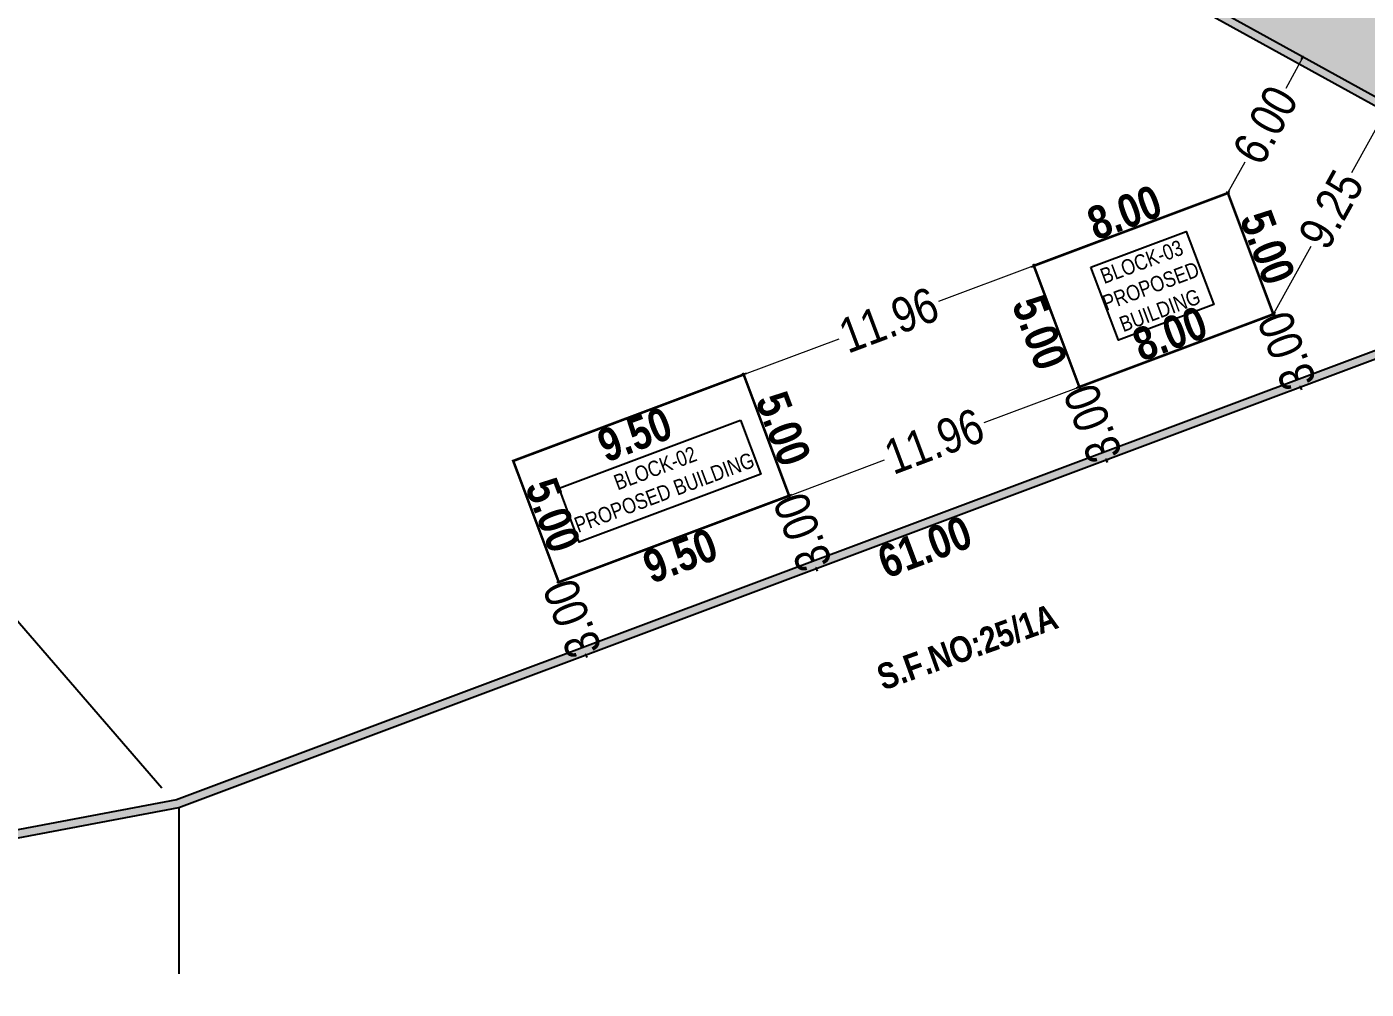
# Model space of a CAD drawing. Header units: metres. Extents: x 119974 to 120330, y -25692 to -25590.
# Drawn here: x 120055.32 to 120081.18, y -25676.64 to -25658.05 of the extents above; entities that cross this region are included whole.
import ezdxf

# ---------------------------------------------------------------- set-up
doc = ezdxf.new("R2010")
doc.units = ezdxf.units.M
doc.header["$MEASUREMENT"] = 0
doc.header["$PDMODE"] = 35
doc.linetypes.add('DASH', pattern=[0.35, 0.25, -0.1])
doc.layers.add('Boundary Line', color=96, linetype='Continuous')
doc.layers.add('Text', color=7, linetype='Continuous')
doc.styles.add('Arial', font='swissc.ttf')
doc.styles.get("Standard").update_dxf_attribs({"font": 'swisscb.ttf'})
doc.styles.add('tit', font='swissci.ttf')
doc.dimstyles.new('FLOOR DIM', dxfattribs={"dimtxt": 0.55, "dimasz": 0.05, "dimexe": 0.075, "dimexo": 0.3, "dimgap": 0.025, "dimtad": 0, "dimdec": 1, "dimzin": 3, "dimdsep": 46, "dimtxsty": 'Standard', "dimblk": 'JM1', "dimcen": -0.09, "dimse1": 1, "dimse2": 1, "dimsd1": 1, "dimsd2": 1, "dimclrd": 5, "dimclre": 250, "dimclrt": 3, "dimazin": 0, "dimtfac": 0.65, "dimtdec": 1, "dimtix": 1, "dimtofl": 0, "dimtmove": 0, "dimatfit": 2, "dimfxl": 0, "dimfrac": 1, "dimtolj": 1, "dimlwd": 18, "dimlwe": -1, "dimarcsym": 0})
doc.dimstyles.new('FLOOR DIM BUILDING DIM', dxfattribs={"dimtxt": 0.25, "dimasz": 0.025, "dimexe": 0.075, "dimexo": 0.3, "dimgap": 0.09, "dimtad": 0, "dimzin": 3, "dimdsep": 46, "dimtxsty": 'Arial', "dimblk": 'JM1', "dimcen": -0.09, "dimse1": 1, "dimse2": 1, "dimclrd": 5, "dimclre": 250, "dimclrt": 3, "dimazin": 0, "dimtfac": 0.65, "dimtix": 1, "dimtofl": 0, "dimtmove": 0, "dimatfit": 2, "dimfxl": 0, "dimfrac": 1, "dimtolj": 1, "dimlwd": 18, "dimlwe": -1, "dimarcsym": 0})

# ---------------------------------------------------------------- blocks, each defined once
blk = doc.blocks.new('*D287')
at = {"layer": 'Defpoints', "color": 0}
for p in [(120064.399, -25650.055), (120086.815, -25662.42), (120086.815, -25662.42)]:
    blk.add_point(p, dxfattribs=at)
at = {"color": 1, "insert": (120075.775, -25655.932), "char_height": 0.6375, "attachment_point": 5, "rotation": 331.1162}
blk.add_mtext('\\A1;51.20', dxfattribs=at)
blk = doc.blocks.new('JM1')
at = {"color": 2}
for p, q in [((-3, 0), (0, 0)), ((-0.88, -0.88), (0.88, 0.88)), ((0, 2), (0, -2))]:
    blk.add_line(p, q, dxfattribs=at)
blk = doc.blocks.new('*D288')
at = {"layer": 'Defpoints', "color": 0}
for p in [(120086.815, -25662.42), (120086.815, -25662.42), (120058.257, -25673.131)]:
    blk.add_point(p, dxfattribs=at)
at = {"color": 1, "insert": (120072.658, -25668.101), "char_height": 0.6375, "attachment_point": 5, "rotation": 20.558}
blk.add_mtext('\\A1;61.00', dxfattribs=at)
blk = doc.blocks.new('*D289')
at = {"layer": 'Defpoints', "color": 0}
for p in [(120058.257, -25673.131), (120028.779, -25678.7), (120028.779, -25678.7)]:
    blk.add_point(p, dxfattribs=at)
at = {"color": 1, "insert": (120043.582, -25676.257), "char_height": 0.6375, "attachment_point": 5, "rotation": 10.6993}
blk.add_mtext('\\A1;60.00', dxfattribs=at)
blk = doc.blocks.new('*D295')
at = {"layer": 'Defpoints', "color": 0}
for p in [(120079.385, -25663.605), (120079.385, -25663.605), (120075.64, -25665.009)]:
    blk.add_point(p, dxfattribs=at)
at = {"color": 1, "insert": (120077.39, -25663.981), "char_height": 0.6375, "attachment_point": 5, "rotation": 20.558}
blk.add_mtext('\\A1;8.00', dxfattribs=at)
blk = doc.blocks.new('*D296')
at = {"layer": 'Defpoints', "color": 0}
for p in [(120078.507, -25661.264), (120079.385, -25663.605), (120079.385, -25663.605)]:
    blk.add_point(p, dxfattribs=at)
at = {"color": 1, "insert": (120079.273, -25662.312), "char_height": 0.6375, "attachment_point": 5, "rotation": 290.558}
blk.add_mtext('\\A1;5.00', dxfattribs=at)
blk = doc.blocks.new('*D297')
at = {"layer": 'Defpoints', "color": 0}
for p in [(120078.507, -25661.264), (120078.507, -25661.264), (120074.762, -25662.668)]:
    blk.add_point(p, dxfattribs=at)
at = {"color": 1, "insert": (120076.513, -25661.64), "char_height": 0.6375, "attachment_point": 5, "rotation": 20.558}
blk.add_mtext('\\A1;8.00', dxfattribs=at)
blk = doc.blocks.new('*D298')
at = {"layer": 'Defpoints', "color": 0}
for p in [(120074.762, -25662.668), (120075.64, -25665.009), (120075.64, -25665.009)]:
    blk.add_point(p, dxfattribs=at)
at = {"color": 1, "insert": (120074.875, -25663.961), "char_height": 0.6375, "attachment_point": 5, "rotation": 290.558}
blk.add_mtext('\\A1;5.00', dxfattribs=at)
blk = doc.blocks.new('*D306')
at = {"layer": 'Defpoints', "color": 0}
for p in [(120069.161, -25664.769), (120070.039, -25667.11), (120070.039, -25667.11)]:
    blk.add_point(p, dxfattribs=at)
at = {"color": 1, "insert": (120069.926, -25665.817), "char_height": 0.6375, "attachment_point": 5, "rotation": 290.558}
blk.add_mtext('\\A1;5.00', dxfattribs=at)
blk = doc.blocks.new('*D276')
at = {"layer": 'Defpoints', "color": 0}
for p in [(120069.849, -25666.604), (120070.039, -25667.11), (120065.402, -25668.272)]:
    blk.add_point(p, dxfattribs=at)
at = {"color": 1, "insert": (120067.938, -25668.27), "char_height": 0.6375, "attachment_point": 5, "rotation": 20.558}
blk.add_mtext('\\A1;9.50', dxfattribs=at)
blk = doc.blocks.new('*D307')
at = {"layer": 'Defpoints', "color": 0}
for p in [(120064.714, -25666.437), (120065.591, -25668.778), (120065.591, -25668.778)]:
    blk.add_point(p, dxfattribs=at)
at = {"color": 1, "insert": (120065.479, -25667.485), "char_height": 0.6375, "attachment_point": 5, "rotation": 290.558}
blk.add_mtext('\\A1;5.00', dxfattribs=at)
blk = doc.blocks.new('*D308')
at = {"layer": 'Defpoints', "color": 0}
for p in [(120069.161, -25664.769), (120069.161, -25664.769), (120064.714, -25666.437)]:
    blk.add_point(p, dxfattribs=at)
at = {"color": 1, "insert": (120067.06, -25665.929), "char_height": 0.6375, "attachment_point": 5, "rotation": 20.558}
blk.add_mtext('\\A1;9.50', dxfattribs=at)
blk = doc.blocks.new('*D277')
at = {"layer": 'Defpoints', "color": 0, "ltscale": 1.5}
for p in [(120079.957, -25658.637), (120079.957, -25658.637), (120078.507, -25661.264)]:
    blk.add_point(p, dxfattribs=at)
at = {"layer": 'Text', "color": 5, "lineweight": 18, "ltscale": 1.5}
for p, q in [((120079.947, -25658.653), (120079.623, -25659.242)), ((120078.516, -25661.247), (120078.841, -25660.658))]:
    blk.add_line(p, q, dxfattribs=at)
at = {"layer": 'Text', "color": 5, "lineweight": 18, "ltscale": 1.5, "xscale": 0.01875, "yscale": 0.01875, "zscale": 0.01875}
for p, rotation in [((120079.957, -25658.637), 61.11623921362486), ((120078.507, -25661.264), 241.1162392136248)]:
    blk.add_blockref('JM1', p, dxfattribs=dict(at, rotation=rotation))
at = {"layer": 'Text', "color": 3, "ltscale": 1.5, "insert": (120079.232, -25659.95), "char_height": 0.675, "attachment_point": 5, "rotation": 61.1162, "style": 'Arial'}
blk.add_mtext('\\A1;6.00', dxfattribs=at)
blk = doc.blocks.new('*D278')
at = {"layer": 'Defpoints', "color": 0, "ltscale": 1.5}
for p in [(120081.62, -25659.554), (120081.62, -25659.554), (120079.385, -25663.605)]:
    blk.add_point(p, dxfattribs=at)
at = {"layer": 'Text', "color": 5, "lineweight": 18, "ltscale": 1.5}
for p, q in [((120081.611, -25659.571), (120080.893, -25660.871)), ((120079.394, -25663.588), (120080.112, -25662.288))]:
    blk.add_line(p, q, dxfattribs=at)
at = {"layer": 'Text', "color": 5, "lineweight": 18, "ltscale": 1.5, "xscale": 0.01875, "yscale": 0.01875, "zscale": 0.01875}
for p, rotation in [((120081.62, -25659.554), 61.11623922603257), ((120079.385, -25663.605), 241.1162392260326)]:
    blk.add_blockref('JM1', p, dxfattribs=dict(at, rotation=rotation))
at = {"layer": 'Text', "color": 3, "ltscale": 1.5, "insert": (120080.502, -25661.579), "char_height": 0.675, "attachment_point": 5, "rotation": 61.1162, "style": 'Arial'}
blk.add_mtext('\\A1;9.25', dxfattribs=at)
blk = doc.blocks.new('*D279')
at = {"layer": 'Defpoints', "color": 0, "ltscale": 1.5}
for p in [(120079.385, -25663.605), (120079.912, -25665.009), (120079.912, -25665.009)]:
    blk.add_point(p, dxfattribs=at)
at = {"layer": 'Text', "color": 5, "lineweight": 18, "ltscale": 1.5}
for p, q in [((120079.379, -25663.587), (120079.372, -25663.569)), ((120079.919, -25665.027), (120079.925, -25665.044))]:
    blk.add_line(p, q, dxfattribs=at)
at = {"layer": 'Text', "color": 5, "lineweight": 18, "ltscale": 1.5, "xscale": 0.01875, "yscale": 0.01875, "zscale": 0.01875}
for p, rotation in [((120079.385, -25663.605), 290.5579960206845), ((120079.912, -25665.009), 110.5579960206845)]:
    blk.add_blockref('JM1', p, dxfattribs=dict(at, rotation=rotation))
at = {"layer": 'Text', "color": 3, "ltscale": 1.5, "insert": (120079.649, -25664.307), "char_height": 0.675, "attachment_point": 5, "rotation": 110.558, "style": 'Arial'}
blk.add_mtext('\\A1;3.00', dxfattribs=at)
blk = doc.blocks.new('*D280')
at = {"layer": 'Defpoints', "color": 0, "ltscale": 1.5}
for p in [(120075.64, -25665.009), (120076.167, -25666.414), (120076.167, -25666.414)]:
    blk.add_point(p, dxfattribs=at)
at = {"layer": 'Text', "color": 5, "lineweight": 18, "ltscale": 1.5}
for p, q in [((120075.633, -25664.992), (120075.627, -25664.974)), ((120076.173, -25666.431), (120076.18, -25666.449))]:
    blk.add_line(p, q, dxfattribs=at)
at = {"layer": 'Text', "color": 5, "lineweight": 18, "ltscale": 1.5, "xscale": 0.01875, "yscale": 0.01875, "zscale": 0.01875}
for p, rotation in [((120075.64, -25665.009), 290.557995992661), ((120076.167, -25666.414), 110.557995992661)]:
    blk.add_blockref('JM1', p, dxfattribs=dict(at, rotation=rotation))
at = {"layer": 'Text', "color": 3, "ltscale": 1.5, "insert": (120075.903, -25665.711), "char_height": 0.675, "attachment_point": 5, "rotation": 110.558, "style": 'Arial'}
blk.add_mtext('\\A1;3.00', dxfattribs=at)
blk = doc.blocks.new('*D281')
at = {"layer": 'Defpoints', "color": 0, "ltscale": 1.5}
for p in [(120070.039, -25667.11), (120070.566, -25668.514), (120070.566, -25668.514)]:
    blk.add_point(p, dxfattribs=at)
at = {"layer": 'Text', "color": 5, "lineweight": 18, "ltscale": 1.5}
for p, q in [((120070.032, -25667.092), (120070.026, -25667.075)), ((120070.572, -25668.532), (120070.579, -25668.549))]:
    blk.add_line(p, q, dxfattribs=at)
at = {"layer": 'Text', "color": 5, "lineweight": 18, "ltscale": 1.5, "xscale": 0.01875, "yscale": 0.01875, "zscale": 0.01875}
for p, rotation in [((120070.039, -25667.11), 290.5579959922707), ((120070.566, -25668.514), 110.5579959922706)]:
    blk.add_blockref('JM1', p, dxfattribs=dict(at, rotation=rotation))
at = {"layer": 'Text', "color": 3, "ltscale": 1.5, "insert": (120070.302, -25667.812), "char_height": 0.675, "attachment_point": 5, "rotation": 110.558, "style": 'Arial'}
blk.add_mtext('\\A1;3.00', dxfattribs=at)
blk = doc.blocks.new('*D282')
at = {"layer": 'Defpoints', "color": 0, "ltscale": 1.5}
for p in [(120065.591, -25668.778), (120066.118, -25670.182), (120066.118, -25670.182)]:
    blk.add_point(p, dxfattribs=at)
at = {"layer": 'Text', "color": 5, "lineweight": 18, "ltscale": 1.5}
for p, q in [((120065.585, -25668.76), (120065.578, -25668.743)), ((120066.125, -25670.2), (120066.131, -25670.217))]:
    blk.add_line(p, q, dxfattribs=at)
at = {"layer": 'Text', "color": 5, "lineweight": 18, "ltscale": 1.5, "xscale": 0.01875, "yscale": 0.01875, "zscale": 0.01875}
for p, rotation in [((120065.591, -25668.778), 290.5579959927911), ((120066.118, -25670.182), 110.5579959927911)]:
    blk.add_blockref('JM1', p, dxfattribs=dict(at, rotation=rotation))
at = {"layer": 'Text', "color": 3, "ltscale": 1.5, "insert": (120065.855, -25669.48), "char_height": 0.675, "attachment_point": 5, "rotation": 110.558, "style": 'Arial'}
blk.add_mtext('\\A1;3.00', dxfattribs=at)
blk = doc.blocks.new('*D321')
at = {"layer": 'Defpoints', "color": 0, "ltscale": 1.5}
for p in [(120074.762, -25662.668), (120074.762, -25662.668), (120069.161, -25664.769)]:
    blk.add_point(p, dxfattribs=at)
at = {"layer": 'Text', "color": 5, "lineweight": 18, "ltscale": 1.5}
for p, q in [((120074.745, -25662.675), (120072.919, -25663.36)), ((120069.179, -25664.762), (120071.004, -25664.078))]:
    blk.add_line(p, q, dxfattribs=at)
at = {"layer": 'Text', "color": 5, "lineweight": 18, "ltscale": 1.5, "xscale": 0.01875, "yscale": 0.01875, "zscale": 0.01875}
for p, rotation in [((120074.762, -25662.668), 20.55799599366063), ((120069.161, -25664.769), 200.5579959936607)]:
    blk.add_blockref('JM1', p, dxfattribs=dict(at, rotation=rotation))
at = {"layer": 'Text', "color": 3, "ltscale": 1.5, "insert": (120071.962, -25663.719), "char_height": 0.675, "attachment_point": 5, "rotation": 20.558, "style": 'Arial'}
blk.add_mtext('\\A1;11.96', dxfattribs=at)
blk = doc.blocks.new('*D283')
at = {"layer": 'Defpoints', "color": 0, "ltscale": 1.5}
for p in [(120075.64, -25665.009), (120070.039, -25667.11), (120070.039, -25667.11)]:
    blk.add_point(p, dxfattribs=at)
at = {"layer": 'Text', "color": 5, "lineweight": 18, "ltscale": 1.5}
for p, q in [((120075.622, -25665.016), (120073.797, -25665.7)), ((120070.056, -25667.103), (120071.882, -25666.419))]:
    blk.add_line(p, q, dxfattribs=at)
at = {"layer": 'Text', "color": 5, "lineweight": 18, "ltscale": 1.5, "xscale": 0.01875, "yscale": 0.01875, "zscale": 0.01875}
for p, rotation in [((120075.64, -25665.009), 20.55799599005553), ((120070.039, -25667.11), 200.5579959900555)]:
    blk.add_blockref('JM1', p, dxfattribs=dict(at, rotation=rotation))
at = {"layer": 'Text', "color": 3, "ltscale": 1.5, "insert": (120072.839, -25666.059), "char_height": 0.675, "attachment_point": 5, "rotation": 20.558, "style": 'Arial'}
blk.add_mtext('\\A1;11.96', dxfattribs=at)

msp = doc.modelspace()

# ---------------------------------------------------------------- hatches: boundary and pattern name
at = {"ltscale": 0.3}
h = msp.add_hatch(color=2, dxfattribs=at)
h.dxf.hatch_style = 1
h.paths.add_polyline_path([(120057.2282, -25638.0419), (120047.9002, -25632.6278), (120045.0536, -25632.2274), (120045.5137, -25636.0545), (120053.2976, -25640.5723), (120064.3992, -25650.0546), (120086.8146, -25662.4203), (120090.6498, -25665.0219), (120091.9899, -25663.0464), (120091.6885, -25662.6293), (120092.1875, -25662.7551), (120093.0356, -25661.5048), (120090.1375, -25659.5389), (120068.2777, -25647.4797)])
h.paths.add_polyline_path([(120048.2792, -25638.0351), (120050.2046, -25639.1527), (120050.8752, -25637.9973), (120048.9497, -25636.8798)], flags=25)
h.paths.add_polyline_path([(120057.7914, -25644.8378), (120059.4842, -25646.2837), (120060.3518, -25645.2679), (120058.659, -25643.822)], flags=25)
h.paths.add_polyline_path([(120074.4772, -25655.9843), (120076.4266, -25657.0596), (120077.0718, -25655.89), (120075.1225, -25654.8146)], flags=25)
h.paths.add_polyline_path([(120064.0328, -25648.0999), (120067.0094, -25650.2592), (120067.6242, -25649.4116), (120064.6477, -25647.2523)], flags=24)
h.paths.add_polyline_path([(120062.6153, -25645.3653), (120070.5239, -25651.1025), (120071.1387, -25650.255), (120063.2301, -25644.5177)], flags=24)
at = {"layer": 'Text', "ltscale": 1.5}
h = msp.add_hatch(dxfattribs=at)
h.set_pattern_fill('GRAVEL', color=8, scale=0.5)
h.set_pattern_definition([(228.012787504, (62705.770674, -12383.714407), (-4, -4.5), [0.067268, -6.6595440235]), (184.96974073, (62705.725674, -12383.764407), (6, 0.5), [0.115434, -11.4279623806]), (132.51044708, (62705.610674, -12383.774407), (5, -5.5), [0.081394, -8.058016298]), (267.273689006, (62705.415674, -12383.899407), (0.5, 10), [0.105119, -10.406779021]), (292.83365418, (62705.410674, -12384.004407), (-2.5, 6), [0.1030775, -10.204686564]), (357.273689006, (62705.450674, -12384.099407), (-10, 0.5), [0.105119, -10.406779021]), (37.694240467, (62705.555674, -12384.104407), (-6.5, -5), [0.1390145, -13.7624242745]), (72.255328375, (62705.665674, -12384.019407), (3.5, 11), [0.131244, -12.9931607484]), (121.429565615, (62705.705674, -12383.894407), (-4, 6.5), [0.105475, -10.442036555]), (175.23635831, (62705.650674, -12383.804407), (5.5, -0.5), [0.120416, -5.9003812894]), (222.397437798, (62705.530674, -12383.794407), (-6, -5.5), [0.155724, -15.4166875024]), (138.81407483, (62705.910674, -12383.904407), (-3.5, 3), [0.0531505, -5.2619224064]), (171.46923439, (62705.870674, -12383.869407), (6.5, -1), [0.1011185, -10.010755708]), (225, (62705.77067, -12383.8544), (-1e-16, -0.5), [0.0707105, -0.636396281]), (203.19859051, (62705.735674, -12383.794407), (2.5, 1), [0.038079, -3.769807553]), (291.80140949, (62705.70067, -12383.80941), (-0.5, 1.5), [0.0538515, -2.6387309036]), (30.96375653, (62705.72067, -12383.85941), (1.5, 1), [0.0874645, -2.8280114474]), (161.56505118, (62705.79567, -12383.8144), (1, -0.5), [0.0632455, -1.51789333]), (16.389540334, (62705.410674, -12383.809407), (5, 1.5), [0.0886, -8.7714225733]), (70.34617594, (62705.495674, -12383.784407), (-2, -5.500000000002), [0.0743305, -7.3587038737]), (293.19859051, (62705.795674, -12383.714407), (-1, 2.5), [0.0761575, -3.731729053]), (343.610459666, (62705.825674, -12383.784407), (-5, 1.5), [0.0886, -8.7714225733]), (339.44395478, (62705.410674, -12384.119407), (-2.5, 1), [0.08544, -4.1865618727]), (294.77514057, (62705.490674, -12384.149407), (-2.5, 5.5), [0.071589, -7.0873215316]), (66.80140949, (62705.800674, -12384.214407), (1, 2.5), [0.0761575, -3.731729053]), (17.354024636, (62705.830674, -12384.144407), (-6.5, -2), [0.0838155, -8.297711807]), (69.44395478, (62705.555674, -12384.214407), (-1, -2.5), [0.04272, -4.2292818727]), (101.30993247, (62705.77067, -12384.21441), (-0.5, 2), [0.025495, -2.524014757]), (165.96375653, (62705.76567, -12384.18941), (1.5, -0.5), [0.1030775, -1.958475313]), (186.009005957, (62705.665674, -12384.164407), (5, 0.5), [0.095525, -9.4569615873]), (303.69006753, (62705.72067, -12383.9044), (-0.5, 1), [0.072111, -1.7306646377]), (353.157226587, (62705.760674, -12383.964407), (8.5, -1), [0.125897, -12.463781312]), (60.9453959, (62705.885674, -12383.979407), (-2, -3.5), [0.051478, -5.0963370705]), (90, (62705.91067, -12383.9344), (-0.5, 0.5), [0.03, -0.47]), (120.256437164, (62705.655674, -12384.149407), (2, -3.5), [0.069462, -6.8767599947]), (48.012787504, (62705.620674, -12384.089407), (4, 4.5), [0.134536, -6.5922760235]), (0, (62705.71067, -12383.9894), (0.5, 0.5), [0.13, -0.37]), (325.30484647, (62705.840674, -12383.989407), (5, -3.5), [0.079057, -7.8266371504]), (254.0546041, (62705.905674, -12384.03441), (-0.5, -2), [0.072801, -3.5672539446]), (207.645975364, (62705.885674, -12384.104407), (-9.5, -5), [0.1185325, -11.734737091]), (175.42607874, (62705.780674, -12384.159407), (-6.5, 0.5), [0.1253995, -12.414536704])])
h.paths.add_polyline_path([(120086.8146, -25662.4203), (120064.3992, -25650.0546), (120053.2976, -25640.5723), (120045.5137, -25636.0545), (120044.4275, -25635.9017), (120044.4275, -25636.0531), (120045.4638, -25636.1989), (120053.2106, -25640.6952), (120064.3134, -25650.1786), (120086.4569, -25662.3943), (120058.2164, -25672.9855), (120028.9285, -25678.5192), (120028.9285, -25633.8728), (120039.4225, -25635.349), (120039.4225, -25635.1976), (120028.7785, -25633.7002), (120028.7785, -25678.7002), (120058.257, -25673.1305)])

# ---------------------------------------------------------------- linework, layer by layer
at = {"color": 1}
msp.add_line((120077.7209, -25661.5587), (120078.2921, -25661.3445), dxfattribs=at)
msp.add_line((120077.7209, -25661.5587), (120078.2921, -25661.3445), dxfattribs=at)
at = {"color": 1, "const_width": 0.05}
for points in [[(120075.6401, -25665.0092), (120079.3853, -25663.6046), (120078.5074, -25661.2638), (120074.7622, -25662.6684)], [(120064.7135, -25666.437), (120069.161, -25664.769), (120070.0389, -25667.1098), (120065.5914, -25668.7778)]]:
    msp.add_lwpolyline(points, close=True, dxfattribs=at)
at = {"layer": 'Boundary Line', "color": 96, "ltscale": 1.5, "const_width": 0.02}
msp.add_lwpolyline([(120058.257, -25673.1305), (120028.7785, -25678.7002), (120028.7785, -25633.7002), (120045.5137, -25636.0545), (120053.2976, -25640.5723), (120064.3992, -25650.0546), (120086.8146, -25662.4203)], close=True, dxfattribs=at)
at = {"layer": 'Text', "ltscale": 1.5}
msp.add_line((120058.257, -25673.1305), (120058.257, -25676.345), dxfattribs=at)
at = {"layer": 'Text', "color": 8, "ltscale": 1.5}
msp.add_lwpolyline([(120039.4225, -25635.349), (120039.4225, -25635.1976), (120028.7785, -25633.7002), (120028.7785, -25678.7002), (120058.257, -25673.1305), (120086.8146, -25662.4203), (120064.3992, -25650.0546), (120053.2976, -25640.5723), (120045.5137, -25636.0545), (120044.4275, -25635.9017), (120044.4275, -25636.0531), (120045.4638, -25636.1989), (120053.2106, -25640.6952), (120064.3134, -25650.1786), (120086.4569, -25662.3943), (120058.2164, -25672.9855), (120028.9285, -25678.5192), (120028.9285, -25633.8728)], close=True, dxfattribs=at)
at = {"layer": 'Text', "color": 8, "linetype": 'DASH', "ltscale": 20}
msp.add_lwpolyline([(120045.5137, -25636.0545), (120048.5771, -25664.0876), (120054.6606, -25668.9692), (120058.257, -25673.1305)], dxfattribs=at)
at = {"layer": 'Text', "ltscale": 1.5}
for points in [[(120075.865, -25662.694), (120077.7037, -25662.0044), (120078.233, -25663.4158), (120076.3943, -25664.1054)], [(120069.0992, -25665.649), (120069.49, -25666.6911), (120065.9881, -25668.0045), (120065.5973, -25666.9623)]]:
    msp.add_lwpolyline(points, close=True, dxfattribs=at)

# ---------------------------------------------------------------- texts
at = {"layer": 'Text', "ltscale": 1.5, "char_height": 0.3, "width": 3.711396, "attachment_point": 2, "rotation": 20.558, "style": 'tit'}
for s, insert in [('{\\fSwis721 Cn BT|b0|i0|c0|p34;\\PBLOCK-03\\PPROPOSED \\PBUILDING}', (120076.6149, -25661.9825)), ('{\\fSwis721 Cn BT|b0|i0|c0|p34;\\PBLOCK-02\\PPROPOSED BUILDING}', (120067.2249, -25665.9678))]:
    msp.add_mtext(s, dxfattribs=dict(at, insert=insert))
at = {"layer": 'Text', "linetype": 'ByBlock', "insert": (120073.4791, -25670.0354), "char_height": 0.5, "attachment_point": 5, "rotation": 19.67424}
msp.add_mtext('S.F.NO:25/1A', dxfattribs=at)

# ---------------------------------------------------------------- dimensions: what is measured, and where the dimension line sits
at = {"color": 1}
for p1, p2, override, picture, middle in [((120064.3992, -25650.0546), (120086.8146, -25662.4203), {"dimscale": 0.85, "dimtxt": 0.75, "dimtad": 3, "dimdec": 2, "dimlfac": 2, "dimpost": '\\X', "dimclrt": 1}, '*D287', (120075.7753, -25655.9323)), ((120058.257, -25673.1305), (120086.8146, -25662.4203), {"dimscale": 0.85, "dimtxt": 0.75, "dimtad": 4, "dimdec": 2, "dimlfac": 2, "dimpost": '\\X', "dimclrt": 1}, '*D288', (120072.658, -25668.1013)), ((120058.257, -25673.1305), (120028.7785, -25678.7002), {"dimscale": 0.85, "dimtxt": 0.75, "dimtad": 4, "dimdec": 2, "dimlfac": 2, "dimpost": '\\X', "dimclrt": 1}, '*D289', (120043.5824, -25676.2574))]:
    dim = msp.add_aligned_dim(p1=p1, p2=p2, distance=0, dimstyle='FLOOR DIM', override=override, dxfattribs=at)
    dim.commit()
    dim.dimension.update_dxf_attribs({"geometry": picture, "text_midpoint": middle})
for base, p1, p2, angle, override, picture, middle in [((120078.5074, -25661.2638), (120074.7622, -25662.6684), (120078.5074, -25661.2638), 20.558, {"dimscale": 0.85, "dimtxt": 0.75, "dimtad": 3, "dimdec": 2, "dimlfac": 2, "dimpost": '\\X', "dimclrt": 1}, '*D297', (120076.5126, -25661.6402)), ((120079.3853, -25663.6046), (120078.5074, -25661.2638), (120079.3853, -25663.6046), 110.558, {"dimscale": 0.85, "dimtxt": 0.75, "dimtad": 3, "dimdec": 2, "dimlfac": 2, "dimpost": '\\X', "dimclrt": 1}, '*D296', (120079.2727, -25662.3118)), ((120075.6401, -25665.0092), (120074.7622, -25662.6684), (120075.6401, -25665.0092), 110.558, {"dimscale": 0.85, "dimtxt": 0.75, "dimtad": 2, "dimdec": 2, "dimlfac": 2, "dimpost": '\\X', "dimclrt": 1}, '*D298', (120074.8748, -25663.9612)), ((120079.3853, -25663.6046), (120075.6401, -25665.0092), (120079.3853, -25663.6046), 20.558, {"dimscale": 0.85, "dimtxt": 0.75, "dimtad": 3, "dimdec": 2, "dimlfac": 2, "dimpost": '\\X', "dimclrt": 1}, '*D295', (120077.3905, -25663.981)), ((120069.161, -25664.769), (120064.7135, -25666.437), (120069.161, -25664.769), 20.558, {"dimscale": 0.85, "dimtxt": 0.75, "dimtad": 2, "dimdec": 2, "dimlfac": 2, "dimpost": '\\X', "dimclrt": 1}, '*D308', (120067.0597, -25665.9293)), ((120070.0389, -25667.1098), (120069.161, -25664.769), (120070.0389, -25667.1098), 290.558, {"dimscale": 0.85, "dimtxt": 0.75, "dimtad": 3, "dimdec": 2, "dimlfac": 2, "dimpost": '\\X', "dimclrt": 1}, '*D306', (120069.9263, -25665.817)), ((120065.5914, -25668.7778), (120064.7135, -25666.437), (120065.5914, -25668.7778), 290.558, {"dimscale": 0.85, "dimtxt": 0.75, "dimtad": 2, "dimdec": 2, "dimlfac": 2, "dimpost": '\\X', "dimclrt": 1}, '*D307', (120065.4788, -25667.485)), ((120070.0389, -25667.1098), (120065.4018, -25668.2722), (120069.8493, -25666.6042), 20.558, {"dimscale": 0.85, "dimtxt": 0.75, "dimtad": 2, "dimdec": 2, "dimlfac": 2, "dimpost": '\\X', "dimclrt": 1}, '*D276', (120067.9376, -25668.2701))]:
    dim = msp.add_linear_dim(base=base, p1=p1, p2=p2, angle=angle, dimstyle='FLOOR DIM', override=override, dxfattribs=at)
    dim.commit()
    dim.dimension.update_dxf_attribs({"geometry": picture, "text_midpoint": middle})
at = {"layer": 'Text', "ltscale": 1.5}
for p1, p2, picture, middle in [((120078.5074, -25661.2638), (120079.9565, -25658.637), '*D277', (120079.232, -25659.9504)), ((120079.3853, -25663.6046), (120081.6196, -25659.5544), '*D278', (120080.5025, -25661.5795)), ((120069.161, -25664.769), (120074.7622, -25662.6684), '*D321', (120071.9616, -25663.7187)), ((120079.3853, -25663.6046), (120079.9121, -25665.009), '*D279', (120079.6487, -25664.3068)), ((120075.6401, -25665.0092), (120076.1668, -25666.4137), '*D280', (120075.9034, -25665.7114)), ((120075.6401, -25665.0092), (120070.0389, -25667.1098), '*D283', (120072.8395, -25666.0595)), ((120070.0389, -25667.1098), (120070.5657, -25668.5143), '*D281', (120070.3023, -25667.8121)), ((120065.5914, -25668.7778), (120066.1182, -25670.1823), '*D282', (120065.8548, -25669.48))]:
    dim = msp.add_aligned_dim(p1=p1, p2=p2, distance=0, dimstyle='FLOOR DIM BUILDING DIM', override={"dimscale": 0.75, "dimtxt": 0.9, "dimlfac": 2, "dimpost": '\\X'}, dxfattribs=at)
    dim.commit()
    dim.dimension.update_dxf_attribs({"geometry": picture, "text_midpoint": middle})

doc.saveas('drawing.dxf')
